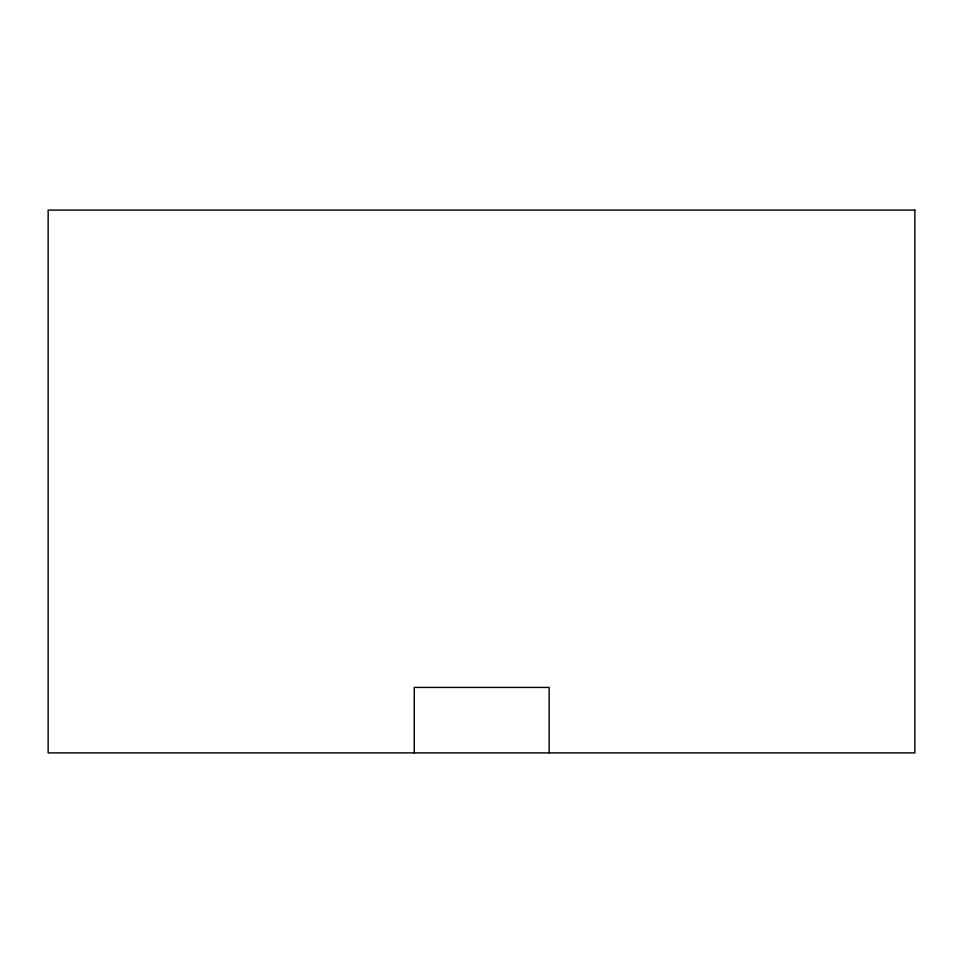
<?xml version="1.0" encoding="UTF-8"?>
<svg xmlns="http://www.w3.org/2000/svg" width="963" height="963" viewBox="0 0 963 963"><rect width="100%" height="100%" fill="white"/><g stroke="black" fill="none" stroke-linecap="round" stroke-linejoin="round"><path stroke-width="1.44" d="M549.151 752.897L549.151 687.426L414.271 687.426L414.271 752.897M914.85 210.103L48.15 210.103L48.15 752.897L914.85 752.897L914.85 210.103"/></g></svg>
